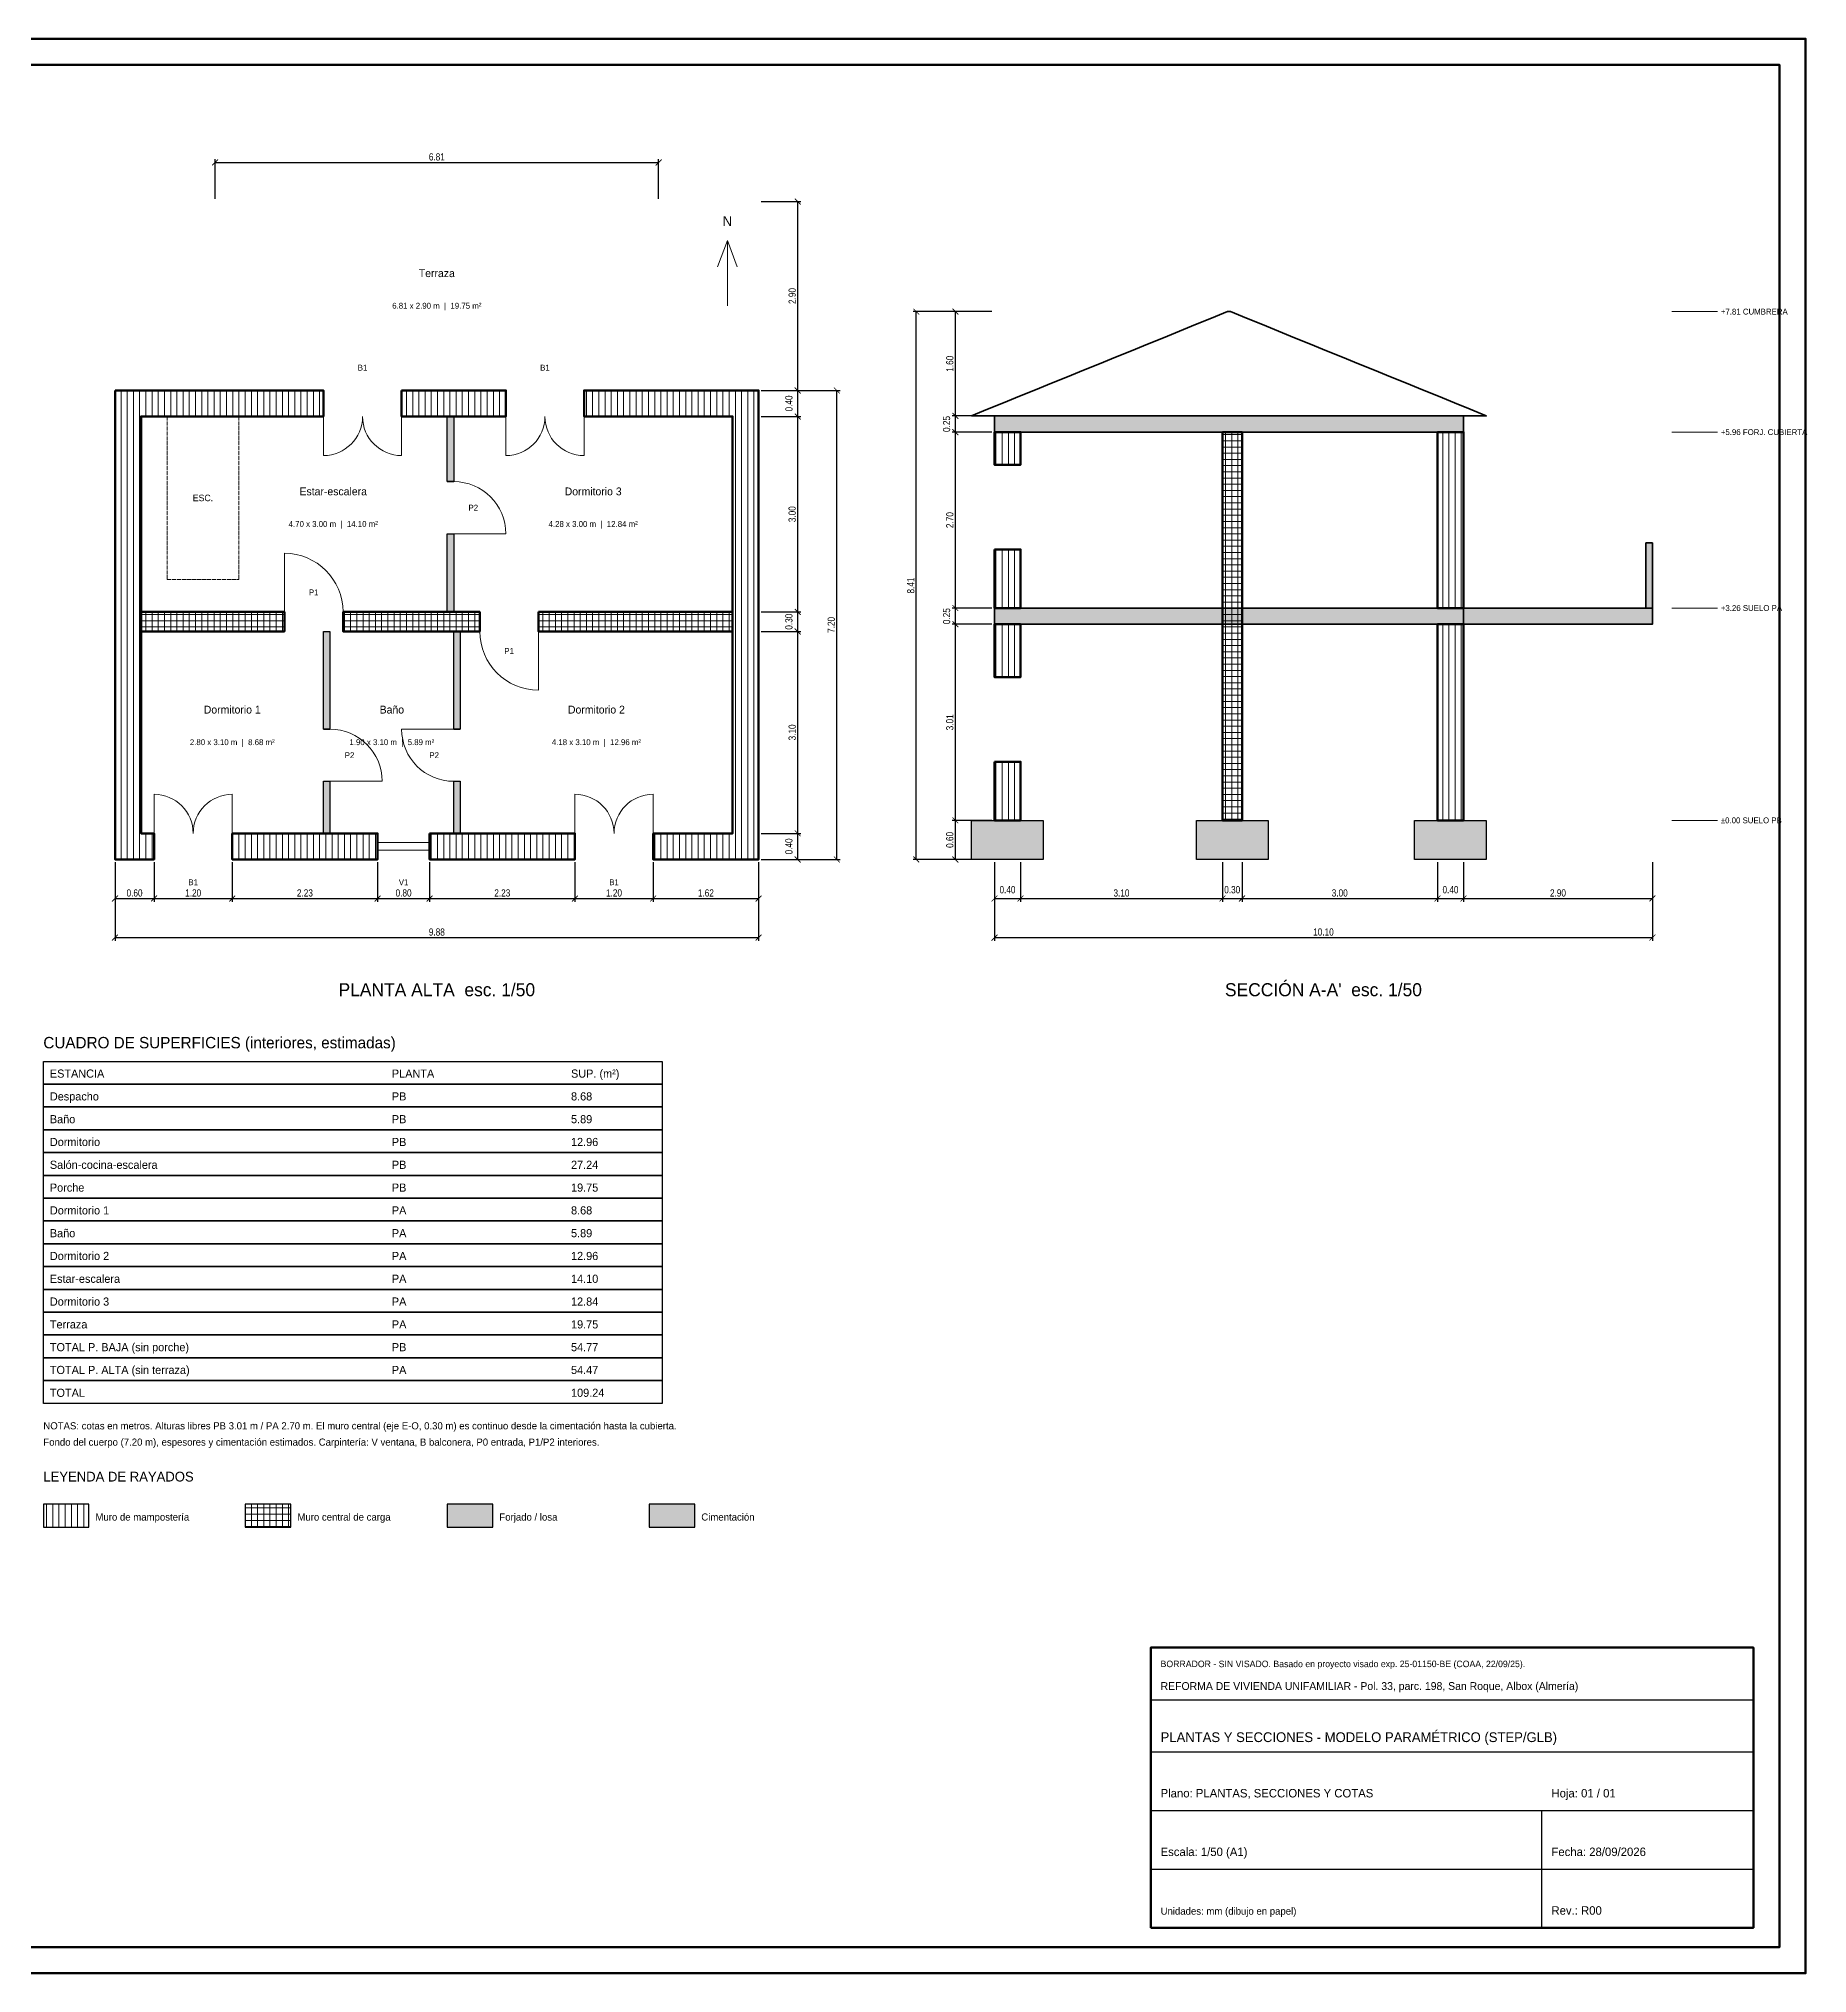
# Model space of a CAD drawing. Header units: millimetres. Extents: x 0 to 842, y 0 to 594.
# Drawn here: x 299 to 842, y 0 to 594 of the extents above; entities that cross this region are included whole.
import ezdxf
from ezdxf.enums import TextEntityAlignment as Align

# ---------------------------------------------------------------- set-up
doc = ezdxf.new("R2010")
doc.units = ezdxf.units.MM
doc.linetypes.add('DASHED', pattern=[1.524, 1.27, -0.254])
for name, color, linetype, lineweight in [('antepecho', 7, 'Continuous', 35), ('CARPINTERIA', 4, 'Continuous', 18), ('cimentacion', 8, 'Continuous', 25), ('COTAS', 3, 'Continuous', 13), ('cubierta', 6, 'Continuous', 35), ('ESCALERA_ALTA', 30, 'DASHED', 18), ('forjado_cubierta', 5, 'Continuous', 35), ('forjado_PB_PA', 5, 'Continuous', 35), ('HUECOS', 7, 'Continuous', 25), ('losa_terraza', 5, 'Continuous', 35), ('MARCO', 7, 'Continuous', 70), ('MURO_CENTRAL', 1, 'Continuous', 70), ('muros_PA', 7, 'Continuous', 50), ('muros_PB', 7, 'Continuous', 50), ('RAYADO_FORJADO', 7, 'Continuous', 9), ('RAYADO_MURO', 7, 'Continuous', 9), ('RAYADO_MURO_CENTRAL', 1, 'Continuous', 9), ('RAYADO_OTROS', 8, 'Continuous', 9), ('tabiques', 3, 'Continuous', 25), ('TABLA', 7, 'Continuous', 25), ('TEXTO', 2, 'Continuous', 13)]:
    doc.layers.add(name, color=color, linetype=linetype, lineweight=lineweight)
doc.styles.add('OpenSansCondensed-Light', font='OpenSansCondensed-Light.ttf')
doc.dimstyles.new('EZDXF', dxfattribs={"dimtxt": 0.25, "dimasz": 0.175, "dimexe": 0.375, "dimexo": 0.125, "dimgap": 0.1, "dimtad": 1, "dimlfac": 100, "dimzin": 12, "dimdsep": 46, "dimtxsty": 'OpenSansCondensed-Light', "dimblk": 'ARCHTICK', "dimcen": 2.5, "dimazin": 3, "dimtfac": 0.5, "dimtmove": 2, "dimatfit": 3})

# ---------------------------------------------------------------- blocks, each defined once
blk = doc.blocks.new('_ARCHTICK')
at = {"color": 0, "linetype": 'BYBLOCK', "const_width": 0.15}
blk.add_lwpolyline([(-0.5, -0.5), (0.5, 0.5)], dxfattribs=at)

msp = doc.modelspace()

# ---------------------------------------------------------------- hatches: boundary and pattern name
at = {"layer": 'RAYADO_FORJADO'}
h = msp.add_hatch(color=7, dxfattribs=at)
h.dxf.hatch_style = 1
h.paths.add_polyline_path([(592, 478.2), (736, 478.2), (736, 473.2), (592, 473.2)])
h = msp.add_hatch(color=7, dxfattribs=at)
h.dxf.hatch_style = 1
h.paths.add_polyline_path([(592, 419.2), (736, 419.2), (736, 414.2), (592, 414.2)])
h = msp.add_hatch(color=7, dxfattribs=at)
h.dxf.hatch_style = 1
h.paths.add_polyline_path([(736, 419.2), (794, 419.2), (794, 414.2), (736, 414.2)])
h = msp.add_hatch(color=7, dxfattribs=at)
h.dxf.hatch_style = 1
h.paths.add_polyline_path([(424, 137), (438, 137), (438, 144), (424, 144)])
at = {"layer": 'RAYADO_MURO'}
h = msp.add_hatch(dxfattribs=at)
h.set_pattern_fill('ANSI31', scale=0.6, angle=45)
h.paths.add_polyline_path([(322, 486), (386, 486), (386, 478), (330, 478), (330, 350), (334, 350), (334, 342), (322, 342)])
h = msp.add_hatch(dxfattribs=at)
h.set_pattern_fill('ANSI31', scale=0.6, angle=45)
h.paths.add_polyline_path([(410, 486), (442, 486), (442, 478), (410, 478)])
h = msp.add_hatch(dxfattribs=at)
h.set_pattern_fill('ANSI31', scale=0.6, angle=45)
h.paths.add_polyline_path([(487.2, 350), (487.2, 342), (519.6, 342), (519.6, 486), (466, 486), (466, 478), (511.6, 478), (511.6, 350)])
h = msp.add_hatch(dxfattribs=at)
h.set_pattern_fill('ANSI31', scale=0.6, angle=45)
h.paths.add_polyline_path([(592, 473.2), (600, 473.2), (600, 463.2), (592, 463.2)])
h = msp.add_hatch(dxfattribs=at)
h.set_pattern_fill('ANSI31', scale=0.6, angle=45)
h.paths.add_polyline_path([(728, 473.2), (736, 473.2), (736, 419.2), (728, 419.2)])
h = msp.add_hatch(dxfattribs=at)
h.set_pattern_fill('ANSI31', scale=0.6, angle=45)
h.paths.add_polyline_path([(592, 437.2), (600, 437.2), (600, 419.2), (592, 419.2)])
h = msp.add_hatch(dxfattribs=at)
h.set_pattern_fill('ANSI31', scale=0.6, angle=45)
h.paths.add_polyline_path([(592, 414.2), (600, 414.2), (600, 398), (592, 398)])
h = msp.add_hatch(dxfattribs=at)
h.set_pattern_fill('ANSI31', scale=0.6, angle=45)
h.paths.add_polyline_path([(728, 414.2), (736, 414.2), (736, 354), (728, 354)])
h = msp.add_hatch(dxfattribs=at)
h.set_pattern_fill('ANSI31', scale=0.6, angle=45)
h.paths.add_polyline_path([(592, 372), (600, 372), (600, 354), (592, 354)])
h = msp.add_hatch(dxfattribs=at)
h.set_pattern_fill('ANSI31', scale=0.6, angle=45)
h.paths.add_polyline_path([(358, 350), (358, 342), (402.6, 342), (402.6, 350)])
h = msp.add_hatch(dxfattribs=at)
h.set_pattern_fill('ANSI31', scale=0.6, angle=45)
h.paths.add_polyline_path([(418.6, 350), (418.6, 342), (463.2, 342), (463.2, 350)])
h = msp.add_hatch(dxfattribs=at)
h.set_pattern_fill('ANSI31', scale=0.6, angle=45)
h.paths.add_polyline_path([(300, 137), (314, 137), (314, 144), (300, 144)])
at = {"layer": 'RAYADO_MURO_CENTRAL'}
h = msp.add_hatch(dxfattribs=at)
h.set_pattern_fill('ANSI37', scale=0.6, angle=45)
h.paths.add_polyline_path([(662, 473.2), (668, 473.2), (668, 354), (662, 354)])
h = msp.add_hatch(dxfattribs=at)
h.set_pattern_fill('ANSI37', scale=0.6, angle=45)
h.paths.add_polyline_path([(330, 418), (374, 418), (374, 412), (330, 412)])
h = msp.add_hatch(dxfattribs=at)
h.set_pattern_fill('ANSI37', scale=0.6, angle=45)
h.paths.add_polyline_path([(392, 418), (392, 412), (434, 412), (434, 418)])
h = msp.add_hatch(dxfattribs=at)
h.set_pattern_fill('ANSI37', scale=0.6, angle=45)
h.paths.add_polyline_path([(452, 418), (452, 412), (511.6, 412), (511.6, 418)])
h = msp.add_hatch(dxfattribs=at)
h.set_pattern_fill('ANSI37', scale=0.6, angle=45)
h.paths.add_polyline_path([(362, 137), (376, 137), (376, 144), (362, 144)])
at = {"layer": 'RAYADO_OTROS'}
h = msp.add_hatch(color=7, dxfattribs=at)
h.dxf.hatch_style = 1
h.paths.add_polyline_path([(424, 478), (426, 478), (426, 458), (424, 458)])
h = msp.add_hatch(color=7, dxfattribs=at)
h.dxf.hatch_style = 1
h.paths.add_polyline_path([(424, 442), (426, 442), (426, 418), (424, 418)])
h = msp.add_hatch(color=7, dxfattribs=at)
h.dxf.hatch_style = 1
h.paths.add_polyline_path([(792, 439.2), (794, 439.2), (794, 419.2), (792, 419.2)])
h = msp.add_hatch(color=7, dxfattribs=at)
h.dxf.hatch_style = 1
h.paths.add_polyline_path([(386, 412), (388, 412), (388, 382), (386, 382)])
h = msp.add_hatch(color=7, dxfattribs=at)
h.dxf.hatch_style = 1
h.paths.add_polyline_path([(426, 412), (428, 412), (428, 382), (426, 382)])
h = msp.add_hatch(color=7, dxfattribs=at)
h.dxf.hatch_style = 1
h.paths.add_polyline_path([(386, 366), (388, 366), (388, 350), (386, 350)])
h = msp.add_hatch(color=7, dxfattribs=at)
h.dxf.hatch_style = 1
h.paths.add_polyline_path([(426, 366), (428, 366), (428, 350), (426, 350)])
h = msp.add_hatch(color=8, dxfattribs=at)
h.dxf.hatch_style = 1
h.paths.add_polyline_path([(585, 354), (607, 354), (607, 342), (585, 342)])
h = msp.add_hatch(color=8, dxfattribs=at)
h.dxf.hatch_style = 1
h.paths.add_polyline_path([(654, 354), (676, 354), (676, 342), (654, 342)])
h = msp.add_hatch(color=8, dxfattribs=at)
h.dxf.hatch_style = 1
h.paths.add_polyline_path([(721, 354), (743, 354), (743, 342), (721, 342)])
h = msp.add_hatch(color=8, dxfattribs=at)
h.dxf.hatch_style = 1
h.paths.add_polyline_path([(486, 137), (500, 137), (500, 144), (486, 144)])

# ---------------------------------------------------------------- linework, layer by layer
at = {"layer": 'antepecho'}
msp.add_lwpolyline([(792, 439.2), (794, 439.2), (794, 419.2), (792, 419.2)], close=True, dxfattribs=at)
at = {"layer": 'CARPINTERIA'}
for p, q in [((386, 478), (386, 466)), ((410, 478), (410, 466)), ((442, 478), (442, 466)), ((466, 478), (466, 466)), ((426, 442), (442, 442)), ((374, 418), (374, 436)), ((452, 412), (452, 394)), ((426, 382), (410, 382)), ((388, 366), (404, 366)), ((334, 350), (334, 362)), ((358, 350), (358, 362)), ((463.2, 350), (463.2, 362)), ((487.2, 350), (487.2, 362)), ((402.6, 347.2), (418.6, 347.2)), ((402.6, 344.8), (418.6, 344.8))]:
    msp.add_line(p, q, dxfattribs=at)
for centre, radius, start, end in [((386, 478), 12, -90, 0), ((410, 478), 12, 180, -90), ((442, 478), 12, -90, 0), ((466, 478), 12, 180, -90), ((426, 442), 16, 0, 90), ((374, 418), 18, 0, 90), ((452, 412), 18, 180, -90), ((388, 366), 16, 0, 90), ((426, 382), 16, 180, -90), ((334, 350), 12, 0, 90), ((358, 350), 12, 90, 180), ((463.2, 350), 12, 0, 90), ((487.2, 350), 12, 90, 180)]:
    msp.add_arc(centre, radius, start, end, dxfattribs=at)
at = {"layer": 'cimentacion'}
for points in [[(585, 354), (607, 354), (607, 342), (585, 342)], [(654, 354), (676, 354), (676, 342), (654, 342)], [(721, 354), (743, 354), (743, 342), (721, 342)]]:
    msp.add_lwpolyline(points, close=True, dxfattribs=at)
at = {"layer": 'COTAS'}
for p, q in [((510, 532), (507, 524)), ((510, 512), (510, 532)), ((510, 532), (513, 524)), ((800, 510.2), (814, 510.2)), ((800, 473.2), (814, 473.2)), ((800, 419.2), (814, 419.2)), ((800, 354), (814, 354))]:
    msp.add_line(p, q, dxfattribs=at)
at = {"layer": 'cubierta'}
msp.add_lwpolyline([(585, 478.2), (589.90625, 480.2), (594.8125, 482.2), (599.71875, 484.2), (604.625, 486.2), (609.53125, 488.2), (614.4375, 490.2), (619.34375, 492.2), (624.25, 494.2), (629.15625, 496.2), (634.0625, 498.2), (638.96875, 500.2), (643.875, 502.2), (648.78125, 504.2), (653.6875, 506.2), (658.59375, 508.2), (663.5, 510.2), (664.5, 510.2), (669.40625, 508.2), (674.3125, 506.2), (679.21875, 504.2), (684.125, 502.2), (689.03125, 500.2), (693.9375, 498.2), (698.84375, 496.2), (703.75, 494.2), (708.65625, 492.2), (713.5625, 490.2), (718.46875, 488.2), (723.375, 486.2), (728.28125, 484.2), (733.1875, 482.2), (738.09375, 480.2), (743, 478.2)], close=True, dxfattribs=at)
at = {"layer": 'ESCALERA_ALTA'}
msp.add_lwpolyline([(338, 428), (360, 428), (360, 478), (338, 478)], close=True, dxfattribs=at)
at = {"layer": 'forjado_cubierta'}
msp.add_lwpolyline([(592, 478.2), (736, 478.2), (736, 473.2), (592, 473.2)], close=True, dxfattribs=at)
at = {"layer": 'forjado_PB_PA'}
msp.add_lwpolyline([(592, 419.2), (736, 419.2), (736, 414.2), (592, 414.2)], close=True, dxfattribs=at)
at = {"layer": 'HUECOS'}
for p, q in [((386, 478), (386, 486)), ((410, 478), (410, 486)), ((442, 478), (442, 486)), ((466, 478), (466, 486)), ((424, 458), (426, 458)), ((424, 442), (426, 442)), ((374, 412), (374, 418)), ((392, 412), (392, 418)), ((434, 412), (434, 418)), ((452, 412), (452, 418)), ((386, 382), (388, 382)), ((426, 382), (428, 382)), ((386, 366), (388, 366)), ((426, 366), (428, 366)), ((334, 342), (334, 350)), ((358, 342), (358, 350)), ((402.6, 342), (402.6, 350)), ((418.6, 342), (418.6, 350)), ((463.2, 342), (463.2, 350)), ((487.2, 342), (487.2, 350))]:
    msp.add_line(p, q, dxfattribs=at)
at = {"layer": 'losa_terraza'}
msp.add_lwpolyline([(736, 419.2), (794, 419.2), (794, 414.2), (736, 414.2)], close=True, dxfattribs=at)
at = {"layer": 'MARCO'}
for points in [[(0, 0), (841, 0), (841, 594), (0, 594)], [(8, 8), (833, 8), (833, 586), (8, 586)], [(640, 14), (825, 14), (825, 100), (640, 100)]]:
    msp.add_lwpolyline(points, close=True, dxfattribs=at)
at = {"layer": 'MURO_CENTRAL'}
for points in [[(662, 473.2), (668, 473.2), (668, 354), (662, 354)], [(330, 418), (374, 418), (374, 412), (330, 412)], [(392, 418), (392, 412), (434, 412), (434, 418)], [(452, 418), (452, 412), (511.6, 412), (511.6, 418)]]:
    msp.add_lwpolyline(points, close=True, dxfattribs=at)
at = {"layer": 'muros_PA'}
for points in [[(322, 486), (386, 486), (386, 478), (330, 478), (330, 350), (334, 350), (334, 342), (322, 342)], [(410, 486), (442, 486), (442, 478), (410, 478)], [(487.2, 350), (487.2, 342), (519.6, 342), (519.6, 486), (466, 486), (466, 478), (511.6, 478), (511.6, 350)], [(592, 473.2), (600, 473.2), (600, 463.2), (592, 463.2)], [(728, 473.2), (736, 473.2), (736, 419.2), (728, 419.2)], [(592, 437.2), (600, 437.2), (600, 419.2), (592, 419.2)], [(358, 350), (358, 342), (402.6, 342), (402.6, 350)], [(418.6, 350), (418.6, 342), (463.2, 342), (463.2, 350)]]:
    msp.add_lwpolyline(points, close=True, dxfattribs=at)
at = {"layer": 'muros_PB'}
for points in [[(592, 414.2), (600, 414.2), (600, 398), (592, 398)], [(728, 414.2), (736, 414.2), (736, 354), (728, 354)], [(592, 372), (600, 372), (600, 354), (592, 354)]]:
    msp.add_lwpolyline(points, close=True, dxfattribs=at)
at = {"layer": 'tabiques'}
for points in [[(424, 478), (426, 478), (426, 458), (424, 458)], [(424, 442), (426, 442), (426, 418), (424, 418)], [(386, 412), (388, 412), (388, 382), (386, 382)], [(426, 412), (428, 412), (428, 382), (426, 382)], [(386, 366), (388, 366), (388, 350), (386, 350)], [(426, 366), (428, 366), (428, 350), (426, 350)]]:
    msp.add_lwpolyline(points, close=True, dxfattribs=at)
at = {"layer": 'TABLA'}
for p, q in [((640, 84), (825, 84)), ((640, 68), (825, 68)), ((640, 50), (825, 50)), ((760, 14), (760, 50)), ((640, 32), (825, 32))]:
    msp.add_line(p, q, dxfattribs=at)
for points in [[(300, 280), (490, 280), (490, 273), (300, 273)], [(300, 273), (490, 273), (490, 266), (300, 266)], [(300, 266), (490, 266), (490, 259), (300, 259)], [(300, 259), (490, 259), (490, 252), (300, 252)], [(300, 252), (490, 252), (490, 245), (300, 245)], [(300, 245), (490, 245), (490, 238), (300, 238)], [(300, 238), (490, 238), (490, 231), (300, 231)], [(300, 231), (490, 231), (490, 224), (300, 224)], [(300, 224), (490, 224), (490, 217), (300, 217)], [(300, 217), (490, 217), (490, 210), (300, 210)], [(300, 210), (490, 210), (490, 203), (300, 203)], [(300, 203), (490, 203), (490, 196), (300, 196)], [(300, 196), (490, 196), (490, 189), (300, 189)], [(300, 189), (490, 189), (490, 182), (300, 182)], [(300, 182), (490, 182), (490, 175), (300, 175)], [(300, 137), (314, 137), (314, 144), (300, 144)], [(362, 137), (376, 137), (376, 144), (362, 144)], [(424, 137), (438, 137), (438, 144), (424, 144)], [(486, 137), (500, 137), (500, 144), (486, 144)]]:
    msp.add_lwpolyline(points, close=True, dxfattribs=at)

# ---------------------------------------------------------------- texts
at = {"layer": 'TEXTO'}
for s, height, p in [('N', 3, (510, 538)), ('Terraza', 2.4, (420.8, 522)), ('6.81 x 2.90 m  |  19.75 m²', 1.8, (420.8, 512)), ('B1', 1.8, (398, 493)), ('B1', 1.8, (454, 493)), ('ESC.', 2, (349, 453)), ('Estar-escalera', 2.4, (389, 455)), ('Dormitorio 3', 2.4, (468.8, 455)), ('4.70 x 3.00 m  |  14.10 m²', 1.8, (389, 445)), ('P2', 1.8, (432, 450)), ('4.28 x 3.00 m  |  12.84 m²', 1.8, (468.8, 445)), ('P1', 1.8, (383, 424)), ('P1', 1.8, (443, 406)), ('Dormitorio 1', 2.4, (358, 388)), ('Baño', 2.4, (407, 388)), ('Dormitorio 2', 2.4, (469.8, 388)), ('2.80 x 3.10 m  |  8.68 m²', 1.8, (358, 378)), ('P2', 1.8, (394, 374)), ('1.90 x 3.10 m  |  5.89 m²', 1.8, (407, 378)), ('P2', 1.8, (420, 374)), ('4.18 x 3.10 m  |  12.96 m²', 1.8, (469.8, 378)), ('B1', 1.8, (346, 335)), ('V1', 1.8, (410.6, 335)), ('B1', 1.8, (475.2, 335)), ('PLANTA ALTA  esc. 1/50', 4, (420.8, 302)), ("SECCIÓN A-A'  esc. 1/50", 4, (693, 302))]:
    msp.add_text(s, height=height, dxfattribs=at).set_placement(p, align=Align.MIDDLE_CENTER)
for s, p in [('+7.81 CUMBRERA', (815, 510.2)), ('+5.96 FORJ. CUBIERTA', (815, 473.2)), ('+3.26 SUELO PA', (815, 419.2)), ('±0.00 SUELO PB', (815, 354))]:
    msp.add_text(s, height=1.8, dxfattribs=at).set_placement(p, align=Align.MIDDLE_LEFT)
for s, height, p in [('CUADRO DE SUPERFICIES (interiores, estimadas)', 3.5, (300, 284)), ('ESTANCIA', 2.5, (302, 275)), ('PLANTA', 2.5, (407, 275)), ('SUP. (m²)', 2.5, (462, 275)), ('Despacho', 2.5, (302, 268)), ('PB', 2.5, (407, 268)), ('8.68', 2.5, (462, 268)), ('Baño', 2.5, (302, 261)), ('PB', 2.5, (407, 261)), ('5.89', 2.5, (462, 261)), ('Dormitorio', 2.5, (302, 254)), ('PB', 2.5, (407, 254)), ('12.96', 2.5, (462, 254)), ('Salón-cocina-escalera', 2.5, (302, 247)), ('PB', 2.5, (407, 247)), ('27.24', 2.5, (462, 247)), ('Porche', 2.5, (302, 240)), ('PB', 2.5, (407, 240)), ('19.75', 2.5, (462, 240)), ('Dormitorio 1', 2.5, (302, 233)), ('PA', 2.5, (407, 233)), ('8.68', 2.5, (462, 233)), ('Baño', 2.5, (302, 226)), ('PA', 2.5, (407, 226)), ('5.89', 2.5, (462, 226)), ('Dormitorio 2', 2.5, (302, 219)), ('PA', 2.5, (407, 219)), ('12.96', 2.5, (462, 219)), ('Estar-escalera', 2.5, (302, 212)), ('PA', 2.5, (407, 212)), ('14.10', 2.5, (462, 212)), ('Dormitorio 3', 2.5, (302, 205)), ('PA', 2.5, (407, 205)), ('12.84', 2.5, (462, 205)), ('Terraza', 2.5, (302, 198)), ('PA', 2.5, (407, 198)), ('19.75', 2.5, (462, 198)), ('TOTAL P. BAJA (sin porche)', 2.5, (302, 191)), ('PB', 2.5, (407, 191)), ('54.77', 2.5, (462, 191)), ('TOTAL P. ALTA (sin terraza)', 2.5, (302, 184)), ('PA', 2.5, (407, 184)), ('54.47', 2.5, (462, 184)), ('TOTAL', 2.5, (302, 177)), ('109.24', 2.5, (462, 177)), ('NOTAS: cotas en metros. Alturas libres PB 3.01 m / PA 2.70 m. El muro central (eje E-O, 0.30 m) es continuo desde la cimentación hasta la cubierta.', 2.2, (300, 167)), ('Fondo del cuerpo (7.20 m), espesores y cimentación estimados. Carpintería: V ventana, B balconera, P0 entrada, P1/P2 interiores.', 2.2, (300, 162)), ('LEYENDA DE RAYADOS', 3, (300, 151)), ('Muro de mampostería', 2.2, (316, 139)), ('Muro central de carga', 2.2, (378, 139)), ('Forjado / losa', 2.2, (440, 139)), ('Cimentación', 2.2, (502, 139)), ('BORRADOR - SIN VISADO. Basado en proyecto visado exp. 25-01150-BE (COAA, 22/09/25).', 2, (643, 94)), ('REFORMA DE VIVIENDA UNIFAMILIAR - Pol. 33, parc. 198, San Roque, Albox (Almería)', 2.4, (643, 87)), ('PLANTAS Y SECCIONES - MODELO PARAMÉTRICO (STEP/GLB)', 3, (643, 71)), ('Plano: PLANTAS, SECCIONES Y COTAS', 2.6, (643, 54)), ('Hoja: 01 / 01', 2.6, (763, 54)), ('Escala: 1/50 (A1)', 2.6, (643, 36)), ('Fecha: 28/09/2026', 2.6, (763, 36)), ('Unidades: mm (dibujo en papel)', 2.2, (643, 18)), ('Rev.: R00', 2.6, (763, 18))]:
    msp.add_text(s, height=height, dxfattribs=at).set_placement(p)

# ---------------------------------------------------------------- dimensions: what is measured, and where the dimension line sits
at = {"layer": 'COTAS'}
for base, p1, p2, text in [((352.7, 556), (352.7, 544), (488.9, 544), '6.81'), ((322, 330), (322, 342), (334, 342), '0.60'), ((322, 318), (322, 342), (519.6, 342), '9.88'), ((334, 330), (334, 342), (358, 342), '1.20'), ((358, 330), (358, 342), (402.6, 342), '2.23'), ((402.6, 330), (402.6, 342), (418.6, 342), '0.80'), ((418.6, 330), (418.6, 342), (463.2, 342), '2.23'), ((463.2, 330), (463.2, 342), (487.2, 342), '1.20'), ((487.2, 330), (487.2, 342), (519.6, 342), '1.62'), ((592, 330), (592, 342), (600, 342), '0.40'), ((592, 318), (592, 342), (794, 342), '10.10'), ((600, 330), (600, 342), (662, 342), '3.10'), ((662, 330), (662, 342), (668, 342), '0.30'), ((668, 330), (668, 342), (728, 342), '3.00'), ((728, 330), (728, 342), (736, 342), '0.40'), ((736, 330), (736, 342), (794, 342), '2.90')]:
    msp.add_linear_dim(base=base, p1=p1, p2=p2, text=text, dimstyle='EZDXF', override={"dimtxt": 2.2, "dimasz": 1.8, "dimexe": 1, "dimexo": 0.8, "dimgap": 0.6, "dimtad": 1, "dimclrt": 3}, dxfattribs=at).render()
for base, p1, p2, text in [((531.6, 486), (519.6, 486), (519.6, 544), '2.90'), ((568, 342), (592, 342), (592, 510.2), '8.41'), ((580, 478.2), (592, 478.2), (592, 510.2), '1.60'), ((531.6, 478), (519.6, 478), (519.6, 486), '0.40'), ((543.6, 342), (519.6, 342), (519.6, 486), '7.20'), ((531.6, 418), (519.6, 418), (519.6, 478), '3.00'), ((580, 473.2), (592, 473.2), (592, 478.2), '0.25'), ((580, 419.2), (592, 419.2), (592, 473.2), '2.70'), ((531.6, 412), (519.6, 412), (519.6, 418), '0.30'), ((580, 414.2), (592, 414.2), (592, 419.2), '0.25'), ((531.6, 350), (519.6, 350), (519.6, 412), '3.10'), ((580, 354), (592, 354), (592, 414.2), '3.01'), ((531.6, 342), (519.6, 342), (519.6, 350), '0.40'), ((580, 342), (592, 342), (592, 354), '0.60')]:
    msp.add_linear_dim(base=base, p1=p1, p2=p2, angle=90, text=text, dimstyle='EZDXF', override={"dimtxt": 2.2, "dimasz": 1.8, "dimexe": 1, "dimexo": 0.8, "dimgap": 0.6, "dimtad": 1, "dimclrt": 3}, dxfattribs=at).render()

doc.saveas('drawing.dxf')
